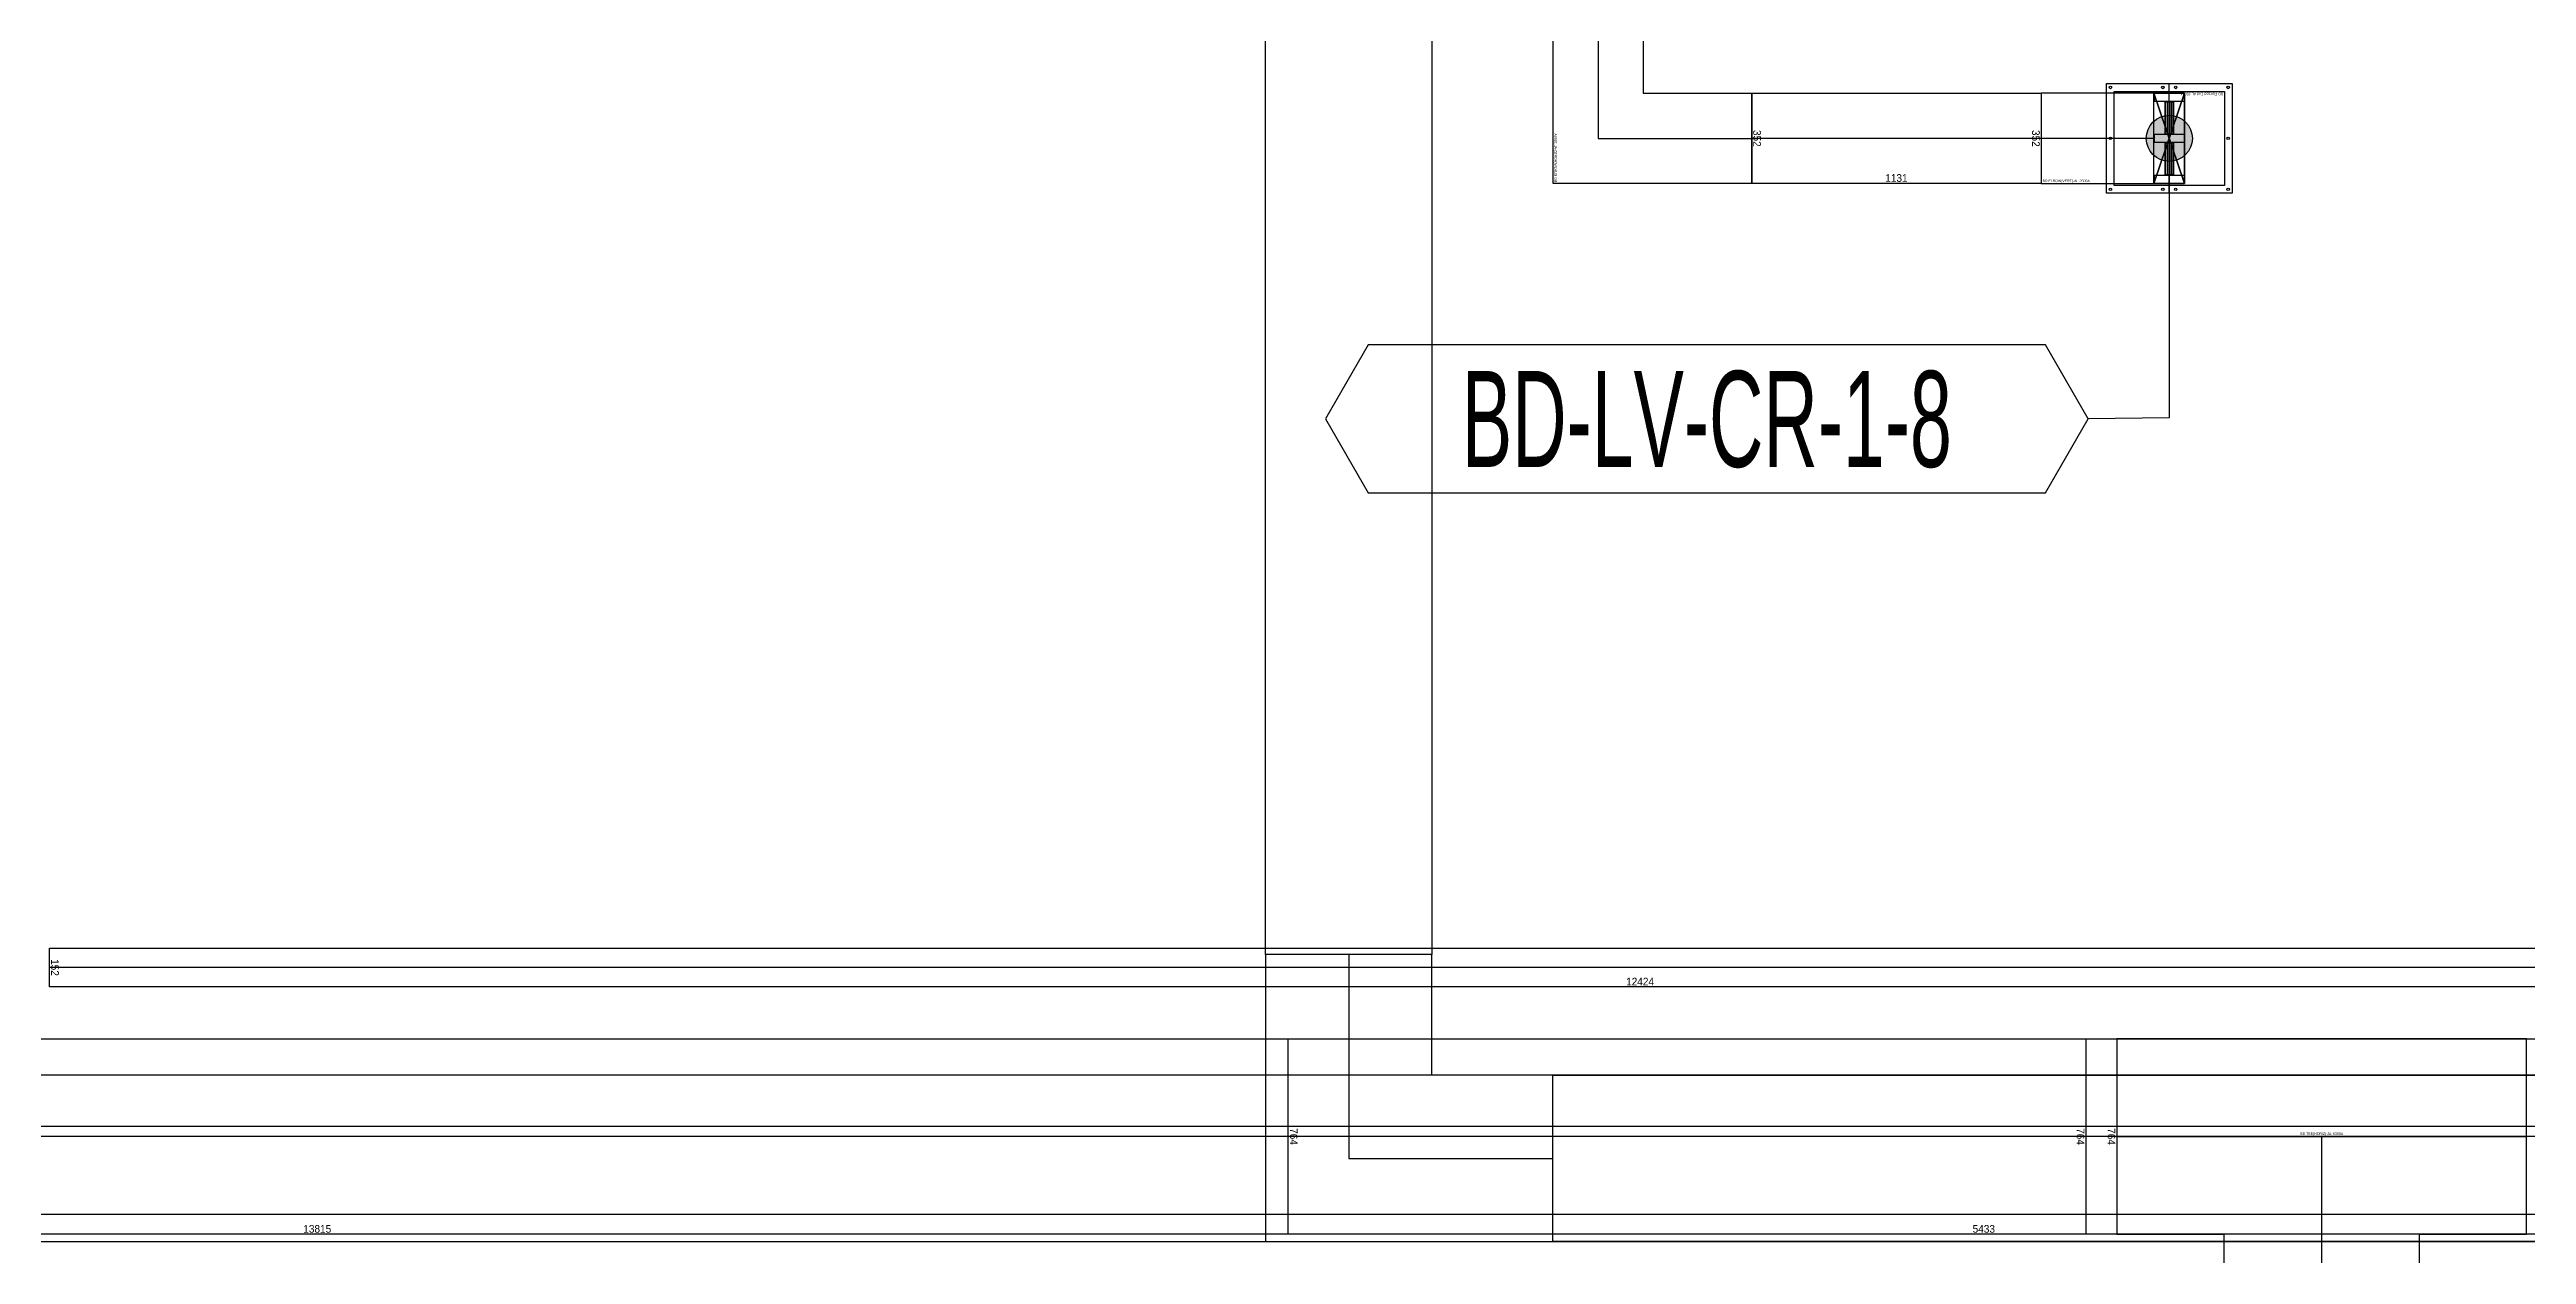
# Model space of a CAD drawing. Header units: millimetres. Extents: x 28486 to 374549, y -351975 to 868946.
# Drawn here: x 109630 to 119304, y -230705 to -225998 of the extents above; entities that cross this region are included whole.
import ezdxf
from ezdxf.enums import TextEntityAlignment as Align

# ---------------------------------------------------------------- set-up
doc = ezdxf.new("R2010")
doc.units = ezdxf.units.MM
doc.header["$LTSCALE"] = 150
doc.layers.get('Defpoints').update_dxf_attribs({"color": 150})
for name, color, linetype in [('-----27 Bus Duct_HV_6.6kV', 130, 'Continuous'), ('-----27 Bus Duct_HV_6.6kV (추후 증설용)', 150, 'Continuous'), ('-----27 Bus Duct_HV_IT BACK UP A', 7, 'Continuous'), ('-----27 Bus Duct_LV_380-220V', 200, 'Continuous'), ('-----27 Bus Duct_LV_380-220V_LOAD BANK', 7, 'Continuous'), ('-----27 Bus Duct_LV_380-220V_UT B', 71, 'Continuous'), ('-----29 주기', 1, 'Continuous'), ('-----30 Text', 2, 'Continuous'), ('-----99 Cable Schedule', 2, 'Continuous')]:
    doc.layers.add(name, color=color, linetype=linetype)
doc.styles.add('ELEC', font='')
doc.styles.get("Standard").update_dxf_attribs({"font": ''})
doc.styles.get('ELEC').set_extended_font_data('Dotum')
doc.styles.get('Standard').set_extended_font_data('Dotum')
doc.dimstyles.new('전기통신참고용-치수', dxfattribs={"dimscale": 15, "dimtxt": 2, "dimasz": 0, "dimexe": 0, "dimexo": 0, "dimgap": 0.4, "dimtad": 4, "dimdec": 0, "dimzin": 0, "dimdsep": 46, "dimtxsty": 'Standard', "dimblk": 'NONE', "dimcen": 0, "dimse1": 1, "dimse2": 1, "dimsd1": 1, "dimsd2": 1, "dimclrd": 8, "dimclre": 8, "dimclrt": 8, "dimadec": 0, "dimazin": 0, "dimtfac": 1, "dimtdec": 0, "dimtix": 1, "dimtmove": 2, "dimatfit": 0, "dimldrblk": 'NONE', "dimfxl": 2, "dimtolj": 1, "dimtzin": 0, "dimarcsym": 0})

# ---------------------------------------------------------------- blocks, each defined once
blk = doc.blocks.new('*U987')
at = {"color": 1}
blk.add_line((343, 36722.9), (343, -783.2), dxfattribs=at)
at = {"color": 0}
blk.add_lwpolyline([(686, -783.2), (0, -783.2), (0, 36722.9), (686, 36722.9)], close=True, dxfattribs=at)
blk = doc.blocks.new('*D617')
at = {"layer": 'Defpoints', "color": 0, "transparency": 16777216}
for p in [(152, 34825.8), (152, 34825.8), (152, 22401.8)]:
    blk.add_point(p, dxfattribs=at)
at = {"color": 0, "transparency": 16777216, "insert": (131, 28613.8), "char_height": 30, "attachment_point": 5, "rotation": 90}
blk.add_mtext('\\A1;{\\C0;12424}', dxfattribs=at)
blk = doc.blocks.new('_None')
blk = doc.blocks.new('*D618')
at = {"layer": 'Defpoints', "color": 0, "transparency": 16777216}
for p in [(0, 22401.8), (152, 22401.8), (152, 22401.8)]:
    blk.add_point(p, dxfattribs=at)
at = {"color": 0, "transparency": 16777216, "insert": (76, 22422.8), "char_height": 30, "attachment_point": 5}
blk.add_mtext('\\A1;{\\C0;152}', dxfattribs=at)
blk = doc.blocks.new('A$343519315662')
at = {"layer": '-----27 Bus Duct_HV_6.6kV'}
for p, q in [((472, 650), (472, 1122)), ((472, 1122), (1122, 1122)), ((797, 1122), (797, 325)), ((1122, 1122), (1122, 0)), ((0, 0), (0, 650)), ((0, 650), (472, 650)), ((797, 325), (0, 325)), ((1122, 0), (0, 0))]:
    blk.add_line(p, q, dxfattribs=at)
blk = doc.blocks.new('*D2103')
at = {"layer": 'Defpoints', "color": 0, "transparency": 16777216}
for p in [(764, 12515.7), (764, 12515.7), (764, 5015.8), (764, 4012.8), (764, 4012.8), (764, -1420.2), (0, -26078), (686, -26078), (686, -26078)]:
    blk.add_point(p, dxfattribs=at)
at = {"color": 0, "transparency": 16777216, "char_height": 30, "attachment_point": 5, "rotation": 90}
for s, insert in [('\\A1;{\\C0;7500}', (743, 8765.7)), ('\\A1;{\\C0;5433}', (743, 1296.3))]:
    blk.add_mtext(s, dxfattribs=dict(at, insert=insert))
at = {"color": 0, "transparency": 16777216, "insert": (343, -26099), "char_height": 30, "attachment_point": 5}
blk.add_mtext('\\A1;{\\C0;686}', dxfattribs=at)
blk = doc.blocks.new('*D2104')
at = {"layer": 'Defpoints', "color": 0, "transparency": 16777216}
for p in [(0, 5015.8), (764, 5015.8), (764, 5015.8), (0, -1420.2), (764, -1420.2), (764, -1420.2), (686, -26078), (686, -26078), (686, -26928)]:
    blk.add_point(p, dxfattribs=at)
at = {"color": 0, "transparency": 16777216, "char_height": 30, "attachment_point": 5}
for insert in [(382, 5036.8), (382, -1399.1)]:
    blk.add_mtext('\\A1;{\\C0;764}', dxfattribs=dict(at, insert=insert))
at = {"color": 0, "transparency": 16777216, "insert": (665, -26503), "char_height": 30, "attachment_point": 5, "rotation": 90}
blk.add_mtext('\\A1;{\\C0;850}', dxfattribs=at)
blk = doc.blocks.new('*U21')
at = {"color": 0}
blk.add_lwpolyline([(-800, -382), (-382, -382), (-382, -800), (382, -800), (382, -382), (800, -382), (800, 382), (-800, 382)], close=True, dxfattribs=at)
at = {"color": 1}
for points in [[(-800, 0), (800, 0)], [(0, 0), (0, -800)]]:
    blk.add_lwpolyline(points, dxfattribs=at)
at = {"color": 0, "style": 'ELEC'}
blk.add_text('BD TEE(HORIZ)-AL 6300A', height=10, dxfattribs=at).set_placement((0, 10), align=Align.MIDDLE)
blk = doc.blocks.new('*D2094')
at = {"layer": 'Defpoints', "color": 0, "transparency": 16777216}
for p in [(0, 12515.7), (764, 12515.7), (764, 12515.7), (0, 12394.8), (764, 12394.8), (764, 12394.8)]:
    blk.add_point(p, dxfattribs=at)
at = {"color": 0, "transparency": 16777216, "char_height": 30, "attachment_point": 5}
for insert in [(382, 12494.7), (382, 12373.8)]:
    blk.add_mtext('\\A1;{\\C0;764}', dxfattribs=dict(at, insert=insert))
blk = doc.blocks.new('*D2095')
at = {"layer": 'Defpoints', "color": 0, "transparency": 16777216}
for p in [(764, 12515.7), (764, 12515.7), (764, 12394.8), (764, 12394.8), (764, -1420.2), (764, -4666.3)]:
    blk.add_point(p, dxfattribs=at)
at = {"color": 0, "transparency": 16777216, "char_height": 30, "attachment_point": 5, "rotation": 90}
for s, insert in [('\\A1;{\\C0;13815}', (743, 5487.3)), ('\\A1;{\\C0;17182}', (743, 3924.7))]:
    blk.add_mtext(s, dxfattribs=dict(at, insert=insert))
blk = doc.blocks.new('A$C9a0ab699')
h = blk.add_hatch(color=0)
edge = h.paths.add_edge_path()
edge.add_arc((0, 0), 64, 720, 1080, ccw=False)
at = {"color": 0}
blk.add_circle((0, 0), 64, dxfattribs=at)
blk = doc.blocks.new('*U63')
at = {"color": 0}
blk.add_line((0, 214.5), (0, -214.5), dxfattribs=at)
at = {"color": 1}
for p, q in [((60, 176), (-60, -176)), ((-60, 176), (60, -176))]:
    blk.add_line(p, q, dxfattribs=at)
at = {"color": 0}
for points in [[(245, -214.5), (-245, -214.5), (-245, 214.5), (245, 214.5)], [(215, -183.5), (-215, -183.5), (-215, 183.5), (215, 183.5)]]:
    blk.add_lwpolyline(points, close=True, dxfattribs=at)
at = {"color": 1}
blk.add_lwpolyline([(60, -176), (-60, -176), (-60, 176), (60, 176)], close=True, dxfattribs=at)
for points in [[(-60, 14, -0.4142136), (-58, 16), (-17.2, 16, 0.4142136), (-16.2, 17), (-16.2, 143, 0.4142136), (-17.2, 144), (-58, 144, -0.4142136), (-60, 146), (-60, 176, -0.4142136), (-59, 175), (-59, 146, 0.4142136), (-58, 145), (58, 145, 0.4142136), (59, 146), (59, 175, -0.4142136), (60, 176), (60, 146, -0.4142136), (58, 144), (17.2, 144, 0.4142136), (16.2, 143), (16.2, 17, 0.4142136), (17.2, 16), (58, 16, -0.4142136), (60, 14), (60, 2, -0.4142136), (59, 3), (59, 14, 0.4142136), (58, 15), (-58, 15, 0.4142136), (-59, 14), (-59, 3, -0.4142136), (-60, 2), (-60, 2), (-60, 2), (-60, 2)], [(-15.2, 17), (-15.2, 143, -0.4142136), (-14.2, 144), (14.2, 144, -0.4142136), (15.2, 143), (15.2, 17, -0.4142136), (14.2, 16), (-14.2, 16, -0.4142136)], [(-14.2, 18), (-14.2, 142, -0.4142136), (-13.2, 143), (-8.85, 143, -0.4142136), (-7.85, 142), (-7.85, 18, -0.4142136), (-8.85, 17), (-13.2, 17, -0.4142136)], [(-6.85, 18), (-6.85, 142, -0.4142136), (-5.85, 143), (-1.5, 143, -0.4142136), (-0.5, 142), (-0.5, 18, -0.4142136), (-1.5, 17), (-5.85, 17, -0.4142136)], [(0.5, 18), (0.5, 142, -0.4142136), (1.5, 143), (5.85, 143, -0.4142136), (6.85, 142), (6.85, 18, -0.4142136), (5.85, 17), (1.5, 17, -0.4142136)], [(7.85, 18), (7.85, 142, -0.4142136), (8.85, 143), (13.2, 143, -0.4142136), (14.2, 142), (14.2, 18, -0.4142136), (13.2, 17), (8.85, 17, -0.4142136)], [(-60, -146, -0.4142136), (-58, -144), (-17.2, -144, 0.4142136), (-16.2, -143), (-16.2, -17, 0.4142136), (-17.2, -16), (-58, -16, -0.4142136), (-60, -14), (-60, 0, -0.4142136), (-59, -1), (-59, -14, 0.4142136), (-58, -15), (58, -15, 0.4142136), (59, -14), (59, -1, -0.4142136), (60, 0), (60, -14, -0.4142136), (58, -16), (17.2, -16, 0.4142136), (16.2, -17), (16.2, -143, 0.4142136), (17.2, -144), (58, -144, -0.4142136), (60, -146), (60, -176, -0.4142136), (59, -175), (59, -146, 0.4142136), (58, -145), (-58, -145, 0.4142136), (-59, -146), (-59, -175, -0.4142136), (-60, -176), (-60, -176), (-60, -176), (-60, -176)], [(-15.2, -143), (-15.2, -17, -0.4142136), (-14.2, -16), (14.2, -16, -0.4142136), (15.2, -17), (15.2, -143, -0.4142136), (14.2, -144), (-14.2, -144, -0.4142136)], [(-14.2, -142), (-14.2, -18, -0.4142136), (-13.2, -17), (-8.85, -17, -0.4142136), (-7.85, -18), (-7.85, -142, -0.4142136), (-8.85, -143), (-13.2, -143, -0.4142136)], [(-6.85, -142), (-6.85, -18, -0.4142136), (-5.85, -17), (-1.5, -17, -0.4142136), (-0.5, -18), (-0.5, -142, -0.4142136), (-1.5, -143), (-5.85, -143, -0.4142136)], [(0.5, -142), (0.5, -18, -0.4142136), (1.5, -17), (5.85, -17, -0.4142136), (6.85, -18), (6.85, -142, -0.4142136), (5.85, -143), (1.5, -143, -0.4142136)], [(7.85, -142), (7.85, -18, -0.4142136), (8.85, -17), (13.2, -17, -0.4142136), (14.2, -18), (14.2, -142, -0.4142136), (13.2, -143), (8.85, -143, -0.4142136)]]:
    blk.add_lwpolyline(points, format="xyb", close=True, dxfattribs=at)
at = {"color": 0}
for centre in [(-230, 199), (-25, 199), (25, 199), (230, 199), (-230, 0), (230, 0), (-230, -199), (-25, -199), (25, -199), (230, -199)]:
    blk.add_circle(centre, 5, dxfattribs=at)
at = {"color": 0, "style": 'ELEC'}
blk.add_text('BD Flanged End-AL 2500A', height=10, dxfattribs=at).set_placement((-210, -173.5), align=Align.MIDDLE_LEFT)
blk = doc.blocks.new('*U64')
at = {"color": 1}
for p, q in [((340, 176), (220, -176)), ((220, 176), (340, -176))]:
    blk.add_line(p, q, dxfattribs=at)
at = {"color": 0}
blk.add_lwpolyline([(-220, -176), (220, -176), (220, 176), (-220, 176)], close=True, dxfattribs=at)
blk.add_lwpolyline([(220, -176), (340, -176), (340, 176), (220, 176)], dxfattribs=at)
at = {"color": 1}
for points in [[(220, 14, -0.4142136), (222, 16), (262.8, 16, 0.4142136), (263.8, 17), (263.8, 143, 0.4142136), (262.8, 144), (222, 144, -0.4142136), (220, 146), (220, 176, -0.4142136), (221, 175), (221, 146, 0.4142136), (222, 145), (338, 145, 0.4142136), (339, 146), (339, 175, -0.4142136), (340, 176), (340, 146, -0.4142136), (338, 144), (297.2, 144, 0.4142136), (296.2, 143), (296.2, 17, 0.4142136), (297.2, 16), (338, 16, -0.4142136), (340, 14), (340, 2, -0.4142136), (339, 3), (339, 14, 0.4142136), (338, 15), (222, 15, 0.4142136), (221, 14), (221, 3, -0.4142136), (220, 2), (220, 2), (220, 2), (220, 2)], [(264.8, 17), (264.8, 143, -0.4142136), (265.8, 144), (294.2, 144, -0.4142136), (295.2, 143), (295.2, 17, -0.4142136), (294.2, 16), (265.8, 16, -0.4142136)], [(265.8, 18), (265.8, 142, -0.4142136), (266.8, 143), (271.15, 143, -0.4142136), (272.15, 142), (272.15, 18, -0.4142136), (271.15, 17), (266.8, 17, -0.4142136)], [(273.15, 18), (273.15, 142, -0.4142136), (274.15, 143), (278.5, 143, -0.4142136), (279.5, 142), (279.5, 18, -0.4142136), (278.5, 17), (274.15, 17, -0.4142136)], [(280.5, 18), (280.5, 142, -0.4142136), (281.5, 143), (285.85, 143, -0.4142136), (286.85, 142), (286.85, 18, -0.4142136), (285.85, 17), (281.5, 17, -0.4142136)], [(287.85, 18), (287.85, 142, -0.4142136), (288.85, 143), (293.2, 143, -0.4142136), (294.2, 142), (294.2, 18, -0.4142136), (293.2, 17), (288.85, 17, -0.4142136)], [(220, -146, -0.4142136), (222, -144), (262.8, -144, 0.4142136), (263.8, -143), (263.8, -17, 0.4142136), (262.8, -16), (222, -16, -0.4142136), (220, -14), (220, 0, -0.4142136), (221, -1), (221, -14, 0.4142136), (222, -15), (338, -15, 0.4142136), (339, -14), (339, -1, -0.4142136), (340, 0), (340, -14, -0.4142136), (338, -16), (297.2, -16, 0.4142136), (296.2, -17), (296.2, -143, 0.4142136), (297.2, -144), (338, -144, -0.4142136), (340, -146), (340, -176, -0.4142136), (339, -175), (339, -146, 0.4142136), (338, -145), (222, -145, 0.4142136), (221, -146), (221, -175, -0.4142136), (220, -176), (220, -176), (220, -176), (220, -176)], [(264.8, -143), (264.8, -17, -0.4142136), (265.8, -16), (294.2, -16, -0.4142136), (295.2, -17), (295.2, -143, -0.4142136), (294.2, -144), (265.8, -144, -0.4142136)], [(265.8, -142), (265.8, -18, -0.4142136), (266.8, -17), (271.15, -17, -0.4142136), (272.15, -18), (272.15, -142, -0.4142136), (271.15, -143), (266.8, -143, -0.4142136)], [(273.15, -142), (273.15, -18, -0.4142136), (274.15, -17), (278.5, -17, -0.4142136), (279.5, -18), (279.5, -142, -0.4142136), (278.5, -143), (274.15, -143, -0.4142136)], [(280.5, -142), (280.5, -18, -0.4142136), (281.5, -17), (285.85, -17, -0.4142136), (286.85, -18), (286.85, -142, -0.4142136), (285.85, -143), (281.5, -143, -0.4142136)], [(287.85, -142), (287.85, -18, -0.4142136), (288.85, -17), (293.2, -17, -0.4142136), (294.2, -18), (294.2, -142, -0.4142136), (293.2, -143), (288.85, -143, -0.4142136)]]:
    blk.add_lwpolyline(points, format="xyb", close=True, dxfattribs=at)
blk.add_lwpolyline([(220, 0), (-220, 0)], dxfattribs=at)
at = {"color": 0, "style": 'ELEC'}
blk.add_text('BD ELBOW(VERT)-AL 2500A', height=10, dxfattribs=at).set_placement((-215, -166), align=Align.MIDDLE_LEFT)
blk = doc.blocks.new('*D928')
at = {"layer": 'Defpoints', "color": 0, "transparency": 16777216}
for p in [(0, 62.2), (352, 62.2), (352, 62.2)]:
    blk.add_point(p, dxfattribs=at)
at = {"color": 0, "transparency": 16777216, "insert": (176, 41.2), "char_height": 30, "attachment_point": 5}
blk.add_mtext('\\A1;{\\C0;352}', dxfattribs=at)
blk = doc.blocks.new('*D929')
at = {"layer": 'Defpoints', "color": 0, "transparency": 16777216}
for p in [(352, 62.2), (352, 62.2), (352, -1068.8)]:
    blk.add_point(p, dxfattribs=at)
at = {"color": 0, "transparency": 16777216, "insert": (331, -503.3), "char_height": 30, "attachment_point": 5, "rotation": 90}
blk.add_mtext('\\A1;{\\C0;1131}', dxfattribs=at)
blk = doc.blocks.new('*D930')
at = {"layer": 'Defpoints', "color": 0, "transparency": 16777216}
for p in [(0, -1068.8), (352, -1068.8), (352, -1068.8)]:
    blk.add_point(p, dxfattribs=at)
at = {"color": 0, "transparency": 16777216, "insert": (176, -1047.8), "char_height": 30, "attachment_point": 5}
blk.add_mtext('\\A1;{\\C0;352}', dxfattribs=at)
blk = doc.blocks.new('*U65')
at = {"color": 0}
blk.add_lwpolyline([(-176, -176), (600, -176), (600, 176), (176, 176), (176, 600), (-176, 600)], close=True, dxfattribs=at)
at = {"color": 1}
blk.add_lwpolyline([(600, 0), (0, 0), (0, 600)], dxfattribs=at)
at = {"color": 0, "style": 'ELEC'}
blk.add_text('BD ELBOW(HORIZ)-AL 2500A', height=10, dxfattribs=at).set_placement((-171, -166), align=Align.MIDDLE_LEFT)
blk = doc.blocks.new('*U615')
at = {"color": 1}
blk.add_line((76, 34825.8), (76, 22401.8), dxfattribs=at)
at = {"color": 0}
blk.add_lwpolyline([(152, 22401.8), (0, 22401.8), (0, 34825.8), (152, 34825.8)], close=True, dxfattribs=at)
dim = blk.add_linear_dim(base=(152, 34825.8), p1=(152, 22401.8), p2=(152, 34825.8), angle=90, text='{\\C0;<>}', dimstyle='전기통신참고용-치수', override={"dimtad": 1, "dimtxsty": 'Standard', "dimclrd": 0, "dimclre": 0, "dimclrt": 0}, dxfattribs=at)
dim.commit()
dim.dimension.update_dxf_attribs({"geometry": '*D617', "text_midpoint": (131, 28613.8)})
dim = blk.add_linear_dim(base=(152, 22401.8), p1=(0, 22401.8), p2=(152, 22401.8), text='{\\C0;<>}', dimstyle='전기통신참고용-치수', override={"dimtad": 1, "dimtxsty": 'Standard', "dimclrd": 0, "dimclre": 0, "dimclrt": 0}, dxfattribs=at)
dim.commit()
dim.dimension.update_dxf_attribs({"geometry": '*D618', "text_midpoint": (76, 22422.8)})
blk = doc.blocks.new('*U2101')
at = {"color": 1}
blk.add_line((382, 4012.8), (382, -1420.2), dxfattribs=at)
at = {"color": 0}
blk.add_lwpolyline([(764, -1420.2), (0, -1420.2), (0, 4012.8), (764, 4012.8)], close=True, dxfattribs=at)
for base, p1, p2, middle in [((764, 12515.7), (764, 5015.8), (764, 12515.7), (743, 8765.7)), ((764, 4012.8), (764, -1420.2), (764, 4012.8), (743, 1296.3))]:
    dim = blk.add_linear_dim(base=base, p1=p1, p2=p2, angle=90, text='{\\C0;<>}', dimstyle='전기통신참고용-치수', override={"dimtad": 1, "dimtxsty": 'Standard', "dimclrd": 0, "dimclre": 0, "dimclrt": 0}, dxfattribs=at)
    dim.commit()
    dim.dimension.update_dxf_attribs({"geometry": '*D2103', "text_midpoint": middle})
for base, p1, p2, middle in [((764, 5015.8), (0, 5015.8), (764, 5015.8), (382, 5036.8)), ((764, -1420.2), (0, -1420.2), (764, -1420.2), (382, -1399.1))]:
    dim = blk.add_linear_dim(base=base, p1=p1, p2=p2, text='{\\C0;<>}', dimstyle='전기통신참고용-치수', override={"dimtad": 1, "dimtxsty": 'Standard', "dimclrd": 0, "dimclre": 0, "dimclrt": 0}, dxfattribs=at)
    dim.commit()
    dim.dimension.update_dxf_attribs({"geometry": '*D2104', "text_midpoint": middle})
blk = doc.blocks.new('*U2093')
at = {"color": 1}
for p, q in [((382, 12515.7), (382, -4666.3)), ((382, 12394.8), (382, -1420.2))]:
    blk.add_line(p, q, dxfattribs=at)
at = {"color": 0}
for points in [[(764, -4666.3), (0, -4666.3), (0, 12515.7), (764, 12515.7)], [(764, -1420.2), (0, -1420.2), (0, 12394.8), (764, 12394.8)]]:
    blk.add_lwpolyline(points, close=True, dxfattribs=at)
for base, p1, p2, middle in [((764, 12515.7), (0, 12515.7), (764, 12515.7), (382, 12494.7)), ((764, 12394.8), (0, 12394.8), (764, 12394.8), (382, 12373.8))]:
    dim = blk.add_linear_dim(base=base, p1=p1, p2=p2, text='{\\C0;<>}', dimstyle='전기통신참고용-치수', override={"dimtxsty": 'Standard', "dimclrd": 0, "dimclre": 0, "dimclrt": 0}, dxfattribs=at)
    dim.commit()
    dim.dimension.update_dxf_attribs({"geometry": '*D2094', "text_midpoint": middle})
for base, p1, p2, middle in [((764, 12515.7), (764, -4666.3), (764, 12515.7), (743, 3924.7)), ((764, 12394.8), (764, -1420.2), (764, 12394.8), (743, 5487.3))]:
    dim = blk.add_linear_dim(base=base, p1=p1, p2=p2, angle=90, text='{\\C0;<>}', dimstyle='전기통신참고용-치수', override={"dimtad": 1, "dimtxsty": 'Standard', "dimclrd": 0, "dimclre": 0, "dimclrt": 0}, dxfattribs=at)
    dim.commit()
    dim.dimension.update_dxf_attribs({"geometry": '*D2095', "text_midpoint": middle})
blk = doc.blocks.new('*U927')
at = {"color": 1}
blk.add_line((176, 62.2), (176, -1068.8), dxfattribs=at)
at = {"color": 0}
blk.add_lwpolyline([(352, -1068.8), (0, -1068.8), (0, 62.2), (352, 62.2)], close=True, dxfattribs=at)
for base, p1, p2, override, picture, middle in [((352, 62.2), (0, 62.2), (352, 62.2), {"dimtxsty": 'Standard', "dimclrd": 0, "dimclre": 0, "dimclrt": 0}, '*D928', (176, 41.2)), ((352, -1068.8), (0, -1068.8), (352, -1068.8), {"dimtad": 1, "dimtxsty": 'Standard', "dimclrd": 0, "dimclre": 0, "dimclrt": 0}, '*D930', (176, -1047.8))]:
    dim = blk.add_linear_dim(base=base, p1=p1, p2=p2, text='{\\C0;<>}', dimstyle='전기통신참고용-치수', override=override, dxfattribs=at)
    dim.commit()
    dim.dimension.update_dxf_attribs({"geometry": picture, "text_midpoint": middle})
dim = blk.add_linear_dim(base=(352, 62.2), p1=(352, -1068.8), p2=(352, 62.2), angle=90, text='{\\C0;<>}', dimstyle='전기통신참고용-치수', override={"dimtad": 1, "dimtxsty": 'Standard', "dimclrd": 0, "dimclre": 0, "dimclrt": 0}, dxfattribs=at)
dim.commit()
dim.dimension.update_dxf_attribs({"geometry": '*D929', "text_midpoint": (331, -503.3)})

msp = doc.modelspace()

# ---------------------------------------------------------------- linework, layer by layer
at = {"layer": '-----27 Bus Duct_HV_6.6kV', "elevation": 0}
for points in [[(115028.6, -229532.8), (114378.6, -229532.8), (114378.6, -219416.2), (115028.6, -219416.2)], [(115028.6, -229532.8), (114378.6, -229532.8), (114378.6, -220266.2), (115028.6, -220266.2)], [(115500.6, -230654.8), (115500.6, -230004.8), (139336.3, -230004.8), (139336.3, -230654.8)], [(115500.6, -230654.8), (115500.6, -230004.8), (143956.6, -230004.8), (143956.6, -230654.8)]]:
    msp.add_lwpolyline(points, close=True, dxfattribs=at)
at = {"layer": '-----27 Bus Duct_HV_6.6kV (추후 증설용)'}
msp.add_lwpolyline([(145856.6, -230654.8), (145856.6, -230004.8), (101525.6, -230004.8), (101525.6, -230654.8)], close=True, dxfattribs=at)
at = {"layer": '-----29 주기', "elevation": 0}
msp.add_lwpolyline([(114779.6, -227152.1), (114612.9, -227440.9), (114779.6, -227729.6), (117425.5, -227729.6), (117592.2, -227440.9), (117425.5, -227152.1)], close=True, dxfattribs=at)
at = {"layer": '-----99 Cable Schedule', "color": 1, "elevation": 0}
msp.add_lwpolyline([(117908.6, -226345), (117908.6, -227437), (117592.2, -227440.9)], dxfattribs=at)

# ---------------------------------------------------------------- block references
at = {"layer": '-----27 Bus Duct_HV_6.6kV', "xscale": -1}
msp.add_blockref('A$343519315662', (115500.6, -230654.8), dxfattribs=at)
at = {"layer": '-----27 Bus Duct_HV_IT BACK UP A', "rotation": 270}
msp.add_blockref('*U615', (87227.8, -229508), dxfattribs=at)
at = {"layer": '-----27 Bus Duct_LV_380-220V', "xscale": -1, "rotation": 270}
msp.add_blockref('*U65', (115677.6, -226345), dxfattribs=at)
at = {"layer": '-----27 Bus Duct_LV_380-220V'}
for name, p, rotation in [('*U927', (117346.3, -226169), 270), ('*U63', (117908.6, -226345), 180)]:
    msp.add_blockref(name, p, dxfattribs=dict(at, rotation=rotation))
msp.add_blockref('*U64', (117628.6, -226345), dxfattribs=at)
at = {"layer": '-----27 Bus Duct_LV_380-220V_LOAD BANK', "rotation": 270}
for name, p in [('*U2101', (115887.8, -229862.2, 0)), ('*U2093', (105187.9, -229862.2))]:
    msp.add_blockref(name, p, dxfattribs=at)
at = {"layer": '-----27 Bus Duct_LV_380-220V_LOAD BANK'}
msp.add_blockref('*U21', (118503.6, -230244.2), dxfattribs=at)
at = {"layer": '-----27 Bus Duct_LV_380-220V_UT B', "rotation": 270}
msp.add_blockref('*U987', (102541.7, -229862.2), dxfattribs=at)
at = {"layer": '-----99 Cable Schedule', "color": 1, "xscale": 1.40625, "yscale": 1.40625, "zscale": 1.40625, "rotation": 89.99999999999999}
msp.add_blockref('A$C9a0ab699', (117908.6, -226345), dxfattribs=at)
at = {"xscale": -1}
msp.add_blockref('A$343519315662', (115500.6, -230654.8), dxfattribs=at)

# ---------------------------------------------------------------- texts
at = {"layer": '-----30 Text', "linetype": 'Continuous', "style": 'ELEC', "width": 0.6}
msp.add_text('BD-LV-CR-1-8', height=375, dxfattribs=at).set_placement((116102.6, -227440.9), align=Align.MIDDLE)

doc.saveas('drawing.dxf')
